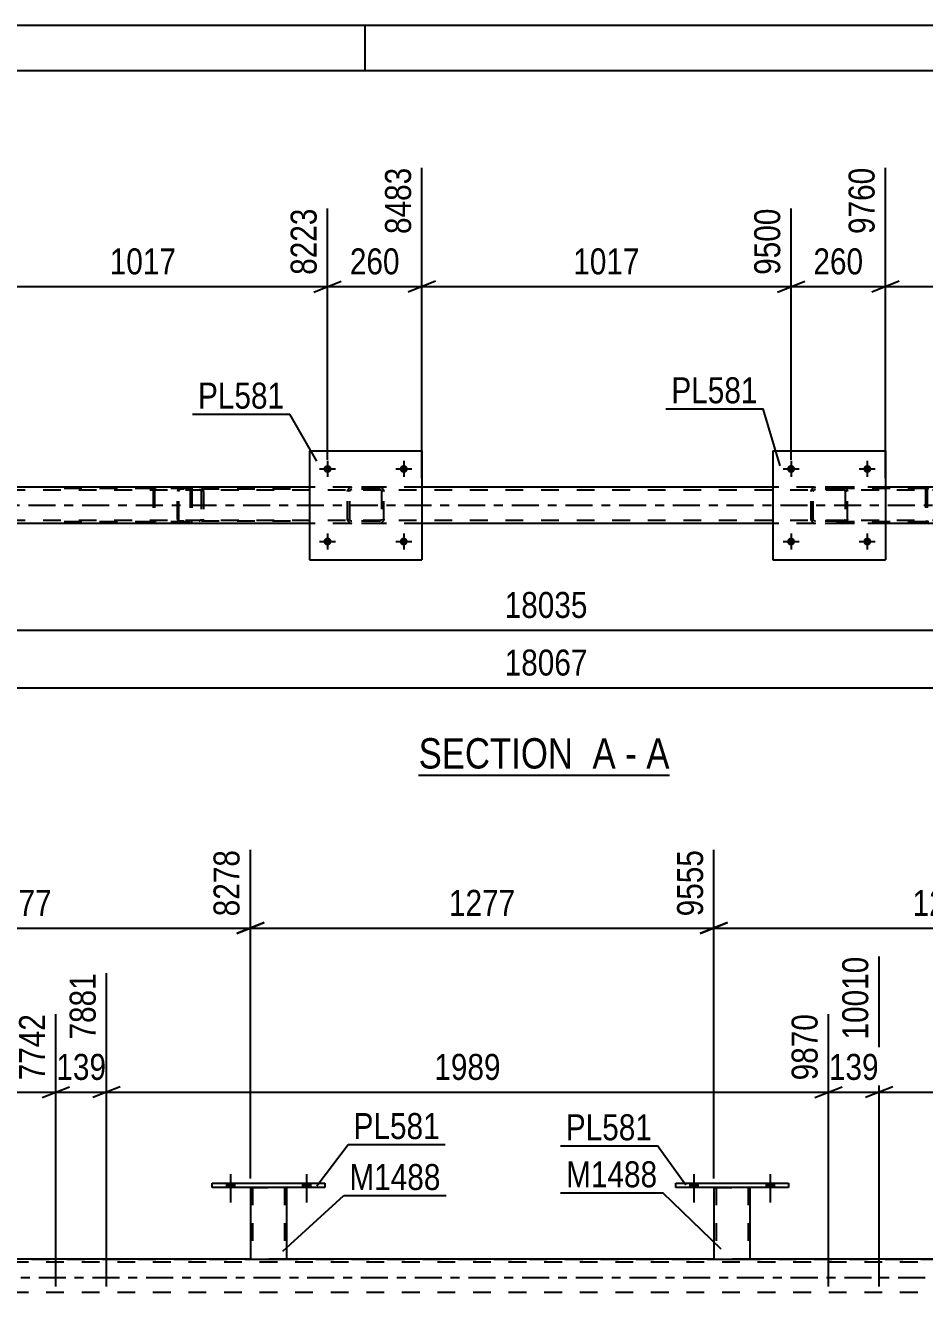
# Model space of a CAD drawing. Header units: millimetres. Extents: x 0 to 841, y 0 to 594.
# Drawn here: x 383.5 to 482.6, y 454.3 to 594 of the extents above; entities that cross this region are included whole.
import ezdxf

# ---------------------------------------------------------------- set-up
doc = ezdxf.new("R2010")
doc.units = ezdxf.units.MM
doc.linetypes.add('DXK_LINE_DOT2', pattern=[3.9198, 1.9599, -1.9599])
doc.linetypes.add('DXK_LINE_DOT3', pattern=[5.9187, 2.979, -0.9799, 0.9799, -0.9799])
doc.styles.add('Arial Narrow', font='ARIALN.TTF', dxfattribs={"height": 0.2})

# ---------------------------------------------------------------- blocks, each defined once
blk = doc.blocks.new('Unknown-814521562-1135 - 14273')
at = {"color": 5, "linetype": 'Continuous'}
for p, q in [((841, 594), (0, 594)), ((421, 589), (421, 594)), ((836, 589), (5, 589))]:
    blk.add_line(p, q, dxfattribs=at)
blk = doc.blocks.new('Unknown-814521562-11 - 4986')
at = {"color": 6, "linetype": 'Continuous'}
blk.add_line((426.88, 511.33), (454.53, 511.33), dxfattribs=at)
at = {"color": 0, "linetype": 'Continuous'}
for points in [[(444.99, 512.08), (444.99, 515.58), (426.88, 515.58), (426.88, 512.08)], [(448.6, 512.08), (448.6, 515.58), (446.04, 515.58), (446.04, 512.08)], [(450.92, 512.08), (450.92, 515.58), (449.65, 515.58), (449.65, 512.08)], [(454.53, 512.08), (454.53, 515.58), (451.97, 515.58), (451.97, 512.08)]]:
    blk.add_wipeout(points, dxfattribs=at)
at = {"color": 7, "linetype": 'Continuous', "style": 'Arial Narrow'}
for s, p in [('SECTION ', (426.88, 512.08)), ('A', (446.04, 512.08)), ('A', (451.97, 512.08)), ('-', (449.65, 512.08))]:
    blk.add_text(s, height=3.34, dxfattribs=at).set_placement(p)
blk = doc.blocks.new('Part-814521562-5059 - 4986')
at = {"color": 7, "linetype": 'DXK_LINE_DOT2'}
for p, q in [((400.34, 542.81), (400.32, 542.62)), ((400.32, 539.58), (400.32, 542.62)), ((400.4, 542.96), (400.34, 542.81)), ((400.49, 543.07), (400.4, 542.96)), ((400.46, 542.62), (400.47, 542.72)), ((400.46, 539.58), (400.46, 542.62)), ((400.47, 542.72), (400.5, 542.79)), ((400.59, 543.1), (400.49, 543.07)), ((400.5, 542.79), (400.54, 542.85)), ((400.54, 542.85), (400.59, 542.86)), ((412.75, 543.1), (400.59, 543.1)), ((412.75, 542.86), (400.59, 542.86)), ((401.87, 543.1), (401.87, 542.86)), ((402.87, 543.07), (402.68, 543.1)), ((402.68, 542.86), (402.78, 542.85)), ((402.78, 542.85), (402.86, 542.79)), ((402.86, 542.79), (402.91, 542.72)), ((402.91, 542.72), (402.93, 542.62)), ((402.93, 542.62), (402.93, 539.58)), ((403.17, 542.71), (403.15, 542.81)), ((403.19, 542.62), (403.17, 542.71)), ((403.19, 542.62), (403.19, 539.58)), ((400.32, 539.58), (400.34, 539.4)), ((400.34, 539.4), (400.4, 539.24)), ((400.4, 539.24), (400.49, 539.14)), ((400.47, 539.49), (400.46, 539.58)), ((400.5, 539.41), (400.47, 539.49)), ((400.54, 539.36), (400.5, 539.41)), ((400.59, 539.34), (400.54, 539.36)), ((412.75, 539.34), (400.59, 539.34)), ((401.87, 539.1), (401.87, 539.34)), ((402.78, 539.36), (402.68, 539.34)), ((402.86, 539.41), (402.78, 539.36)), ((402.91, 539.49), (402.86, 539.41)), ((402.93, 539.58), (402.91, 539.49)), ((403.15, 539.4), (403.17, 539.5)), ((403.17, 539.5), (403.19, 539.58)), ((400.49, 539.14), (400.59, 539.1)), ((412.75, 539.1), (400.59, 539.1)), ((402.68, 539.1), (402.87, 539.14))]:
    blk.add_line(p, q, dxfattribs=at)
blk.add_arc((402.7, 542.61), 0.492, 23.8494, 68.8059, dxfattribs=at)
blk = doc.blocks.new('Part-814521562-5015 - 4986')
at = {"color": 7, "linetype": 'DXK_LINE_DOT2'}
for p, q in [((752, 542.78), (87.94, 542.78)), ((427.24, 543.1), (414.84, 543.1)), ((478.32, 543.1), (465.92, 543.1)), ((752, 539.42), (87.94, 539.42)), ((427.24, 539.1), (414.84, 539.1)), ((478.32, 539.1), (465.92, 539.1))]:
    blk.add_line(p, q, dxfattribs=at)
at = {"color": 2, "linetype": 'Continuous'}
for p, q in [((414.84, 543.1), (376.16, 543.1)), ((465.92, 543.1), (427.24, 543.1)), ((517, 543.1), (478.32, 543.1)), ((414.84, 539.1), (376.16, 539.1)), ((465.92, 539.1), (427.24, 539.1)), ((517, 539.1), (478.32, 539.1))]:
    blk.add_line(p, q, dxfattribs=at)
at = {"color": 7, "linetype": 'DXK_LINE_DOT3'}
blk.add_line((87.94, 541.1), (752, 541.1), dxfattribs=at)
blk = doc.blocks.new('Part-814521562-5098 - 4986')
at = {"color": 7, "linetype": 'DXK_LINE_DOT2'}
for p, q in [((486.66, 543.1), (471.33, 543.1)), ((486.66, 542.94), (471.33, 542.94)), ((482.77, 542.91), (482.74, 542.78)), ((482.74, 542.78), (482.74, 539.42)), ((482.92, 542.78), (482.93, 542.84)), ((482.92, 542.78), (482.92, 539.42)), ((482.93, 542.84), (482.96, 542.9)), ((483.09, 543.1), (482.96, 543.08)), ((482.96, 542.9), (483.02, 542.93)), ((483.02, 542.93), (483.09, 542.94)), ((486.79, 543.08), (486.66, 543.1)), ((486.66, 542.94), (486.73, 542.93)), ((486.73, 542.93), (486.75, 542.92)), ((486.75, 542.92), (486.78, 542.9)), ((486.78, 542.9), (486.82, 542.84)), ((486.82, 542.84), (486.83, 542.78)), ((486.83, 542.78), (486.83, 539.42)), ((487, 542.78), (486.98, 542.91)), ((487, 542.78), (487, 539.42)), ((486.66, 539.26), (471.33, 539.26)), ((482.74, 539.42), (482.77, 539.3)), ((482.93, 539.36), (482.92, 539.42)), ((482.96, 539.31), (482.93, 539.36)), ((483.02, 539.28), (482.96, 539.31)), ((483.09, 539.26), (483.02, 539.28)), ((486.66, 539.26), (486.73, 539.28)), ((486.73, 539.28), (486.75, 539.29)), ((486.75, 539.29), (486.78, 539.31)), ((486.82, 539.36), (486.78, 539.31)), ((486.83, 539.42), (486.82, 539.36)), ((486.98, 539.3), (487, 539.42)), ((486.66, 539.1), (471.33, 539.1)), ((482.96, 539.13), (483.09, 539.1)), ((486.66, 539.1), (486.79, 539.13))]:
    blk.add_line(p, q, dxfattribs=at)
for centre, start, end in [((483.07, 542.77), 110.7583, 155.68), ((486.67, 542.77), 24.32, 69.2417), ((483.07, 539.44), 204.32, 249.2417)]:
    blk.add_arc(centre, 0.331, start, end, dxfattribs=at)
blk = doc.blocks.new('Part-814521562-5099 - 4986')
at = {"color": 7, "linetype": 'DXK_LINE_DOT2'}
for p, q in [((401.53, 543.1), (386.2, 543.1)), ((401.53, 542.94), (386.2, 542.94)), ((397.64, 542.91), (397.61, 542.78)), ((397.61, 542.78), (397.61, 539.42)), ((397.78, 542.78), (397.79, 542.84)), ((397.78, 542.78), (397.78, 539.42)), ((397.79, 542.84), (397.83, 542.9)), ((397.95, 543.1), (397.82, 543.08)), ((397.83, 542.9), (397.89, 542.93)), ((397.89, 542.93), (397.95, 542.94)), ((401.66, 543.08), (401.53, 543.1)), ((401.53, 542.94), (401.59, 542.93)), ((401.59, 542.93), (401.62, 542.92)), ((401.62, 542.92), (401.65, 542.9)), ((401.65, 542.9), (401.68, 542.84)), ((401.68, 542.84), (401.7, 542.78)), ((401.7, 542.78), (401.7, 539.42)), ((401.87, 542.78), (401.84, 542.91)), ((401.87, 542.78), (401.87, 539.42)), ((401.53, 539.26), (386.2, 539.26)), ((397.61, 539.42), (397.64, 539.3)), ((397.79, 539.36), (397.78, 539.42)), ((397.83, 539.31), (397.79, 539.36)), ((397.89, 539.28), (397.83, 539.31)), ((397.95, 539.26), (397.89, 539.28)), ((401.53, 539.26), (401.59, 539.28)), ((401.59, 539.28), (401.62, 539.29)), ((401.62, 539.29), (401.65, 539.31)), ((401.68, 539.36), (401.65, 539.31)), ((401.7, 539.42), (401.68, 539.36)), ((401.84, 539.3), (401.87, 539.42)), ((401.53, 539.1), (386.2, 539.1)), ((397.82, 539.13), (397.95, 539.1)), ((401.53, 539.1), (401.66, 539.13))]:
    blk.add_line(p, q, dxfattribs=at)
for centre, start, end in [((397.94, 542.77), 110.7583, 155.68), ((401.54, 542.77), 24.32, 69.2417), ((397.94, 539.44), 204.32, 249.2417)]:
    blk.add_arc(centre, 0.331, start, end, dxfattribs=at)
blk = doc.blocks.new('Part-814521562-5177 - 4986')
at = {"color": 2, "linetype": 'Continuous'}
for p, q in [((465.92, 547.1), (465.92, 535.1)), ((465.92, 547.1), (478.32, 547.1)), ((478.32, 547.1), (478.32, 535.1)), ((465.92, 535.1), (478.32, 535.1))]:
    blk.add_line(p, q, dxfattribs=at)
blk = doc.blocks.new('Part-814521562-5178 - 4986')
at = {"color": 7, "linetype": 'DXK_LINE_DOT2'}
for p, q in [((470.12, 542.62), (470.16, 542.81)), ((470.16, 542.81), (470.12, 542.62)), ((470.12, 539.58), (470.12, 542.62)), ((470.36, 542.62), (470.38, 542.71)), ((470.36, 539.58), (470.36, 542.62)), ((470.38, 542.71), (470.43, 542.79)), ((470.42, 543.07), (470.6, 543.1)), ((470.6, 543.1), (470.42, 543.07)), ((470.43, 542.79), (470.51, 542.84)), ((470.51, 542.84), (470.6, 542.86)), ((473.64, 543.1), (470.6, 543.1)), ((473.64, 542.86), (470.6, 542.86)), ((473.64, 543.1), (473.82, 543.07)), ((473.82, 543.07), (473.64, 543.1)), ((473.64, 542.86), (473.73, 542.84)), ((473.73, 542.84), (473.81, 542.79)), ((473.81, 542.79), (473.86, 542.71)), ((473.86, 542.71), (473.88, 542.62)), ((473.88, 542.62), (473.88, 539.58)), ((474.08, 542.81), (474.12, 542.62)), ((474.12, 542.62), (474.08, 542.81)), ((474.12, 539.58), (474.12, 542.62)), ((470.16, 539.4), (470.12, 539.58)), ((470.12, 539.58), (470.16, 539.4)), ((470.38, 539.49), (470.36, 539.58)), ((470.43, 539.41), (470.38, 539.49)), ((470.51, 539.36), (470.43, 539.41)), ((470.6, 539.34), (470.51, 539.36)), ((473.64, 539.34), (470.6, 539.34)), ((473.73, 539.36), (473.64, 539.34)), ((473.81, 539.41), (473.73, 539.36)), ((473.86, 539.49), (473.81, 539.41)), ((473.88, 539.58), (473.86, 539.49)), ((474.12, 539.58), (474.08, 539.4)), ((474.08, 539.4), (474.12, 539.58)), ((470.6, 539.1), (470.42, 539.14)), ((470.42, 539.14), (470.6, 539.1)), ((473.64, 539.1), (470.6, 539.1)), ((473.82, 539.14), (473.64, 539.1)), ((473.64, 539.1), (473.82, 539.14))]:
    blk.add_line(p, q, dxfattribs=at)
at = {"color": 7, "linetype": 'DXK_LINE_DOT3'}
blk.add_line((472.12, 541.1), (472.12, 541.1), dxfattribs=at)
at = {"color": 7, "linetype": 'DXK_LINE_DOT2'}
for centre, start, end in [((470.6, 542.62), 112.5, 157.5), ((470.6, 542.62), 112.5, 157.5), ((473.64, 542.62), 22.5, 67.5), ((473.64, 542.62), 22.5, 67.5), ((470.6, 539.58), 202.5, 247.5), ((470.6, 539.58), 202.5, 247.5), ((473.64, 539.58), 292.5, 337.5), ((473.64, 539.58), 292.5, 337.5)]:
    blk.add_arc(centre, 0.48, start, end, dxfattribs=at)
blk = doc.blocks.new('Part-814521562-5183 - 4986')
at = {"color": 2, "linetype": 'Continuous'}
for p, q in [((414.84, 547.1), (414.84, 535.1)), ((414.84, 547.1), (427.24, 547.1)), ((427.24, 547.1), (427.24, 535.1)), ((414.84, 535.1), (427.24, 535.1))]:
    blk.add_line(p, q, dxfattribs=at)
blk = doc.blocks.new('Part-814521562-5184 - 4986')
at = {"color": 7, "linetype": 'DXK_LINE_DOT2'}
for p, q in [((419.04, 542.62), (419.08, 542.81)), ((419.08, 542.81), (419.04, 542.62)), ((419.04, 539.58), (419.04, 542.62)), ((419.28, 542.62), (419.3, 542.71)), ((419.28, 539.58), (419.28, 542.62)), ((419.3, 542.71), (419.35, 542.79)), ((419.34, 543.07), (419.52, 543.1)), ((419.52, 543.1), (419.34, 543.07)), ((419.35, 542.79), (419.43, 542.84)), ((419.43, 542.84), (419.52, 542.86)), ((422.56, 543.1), (419.52, 543.1)), ((422.56, 542.86), (419.52, 542.86)), ((422.56, 543.1), (422.74, 543.07)), ((422.74, 543.07), (422.56, 543.1)), ((422.56, 542.86), (422.65, 542.84)), ((422.65, 542.84), (422.73, 542.79)), ((422.73, 542.79), (422.78, 542.71)), ((422.78, 542.71), (422.8, 542.62)), ((422.8, 542.62), (422.8, 539.58)), ((423, 542.81), (423.04, 542.62)), ((423.04, 542.62), (423, 542.81)), ((423.04, 539.58), (423.04, 542.62)), ((419.08, 539.4), (419.04, 539.58)), ((419.04, 539.58), (419.08, 539.4)), ((419.3, 539.49), (419.28, 539.58)), ((419.35, 539.41), (419.3, 539.49)), ((419.43, 539.36), (419.35, 539.41)), ((419.52, 539.34), (419.43, 539.36)), ((422.56, 539.34), (419.52, 539.34)), ((422.65, 539.36), (422.56, 539.34)), ((422.73, 539.41), (422.65, 539.36)), ((422.78, 539.49), (422.73, 539.41)), ((422.8, 539.58), (422.78, 539.49)), ((423.04, 539.58), (423, 539.4)), ((423, 539.4), (423.04, 539.58)), ((419.52, 539.1), (419.34, 539.14)), ((419.34, 539.14), (419.52, 539.1)), ((422.56, 539.1), (419.52, 539.1)), ((422.74, 539.14), (422.56, 539.1)), ((422.56, 539.1), (422.74, 539.14))]:
    blk.add_line(p, q, dxfattribs=at)
at = {"color": 7, "linetype": 'DXK_LINE_DOT3'}
blk.add_line((421.04, 541.1), (421.04, 541.1), dxfattribs=at)
at = {"color": 7, "linetype": 'DXK_LINE_DOT2'}
for centre, start, end in [((419.52, 542.62), 112.5, 157.5), ((419.52, 542.62), 112.5, 157.5), ((422.56, 542.62), 22.5, 67.5), ((422.56, 542.62), 22.5, 67.5), ((419.52, 539.58), 202.5, 247.5), ((419.52, 539.58), 202.5, 247.5), ((422.56, 539.58), 292.5, 337.5), ((422.56, 539.58), 292.5, 337.5)]:
    blk.add_arc(centre, 0.48, start, end, dxfattribs=at)
blk = doc.blocks.new('Bolt-814521562-5210 - 4986')
at = {"linetype": 'Continuous'}
for points in [[(468.36, 545.1, -1), (467.48, 545.1, -1)], [(476.76, 545.1, -1), (475.88, 545.1, -1)]]:
    blk.add_hatch(color=1, dxfattribs=at).paths.add_polyline_path(points)
at = {"color": 1, "linetype": 'Continuous'}
for p, q in [((467.04, 545.1), (468.8, 545.1)), ((467.92, 545.98), (467.92, 544.22)), ((475.44, 545.1), (477.2, 545.1)), ((476.32, 545.98), (476.32, 544.22))]:
    blk.add_line(p, q, dxfattribs=at)
blk = doc.blocks.new('Bolt-814521562-5211 - 4986')
at = {"linetype": 'Continuous'}
for points in [[(468.36, 537.1, -1), (467.48, 537.1, -1)], [(476.76, 537.1, -1), (475.88, 537.1, -1)]]:
    blk.add_hatch(color=1, dxfattribs=at).paths.add_polyline_path(points)
at = {"color": 1, "linetype": 'Continuous'}
for p, q in [((467.92, 537.98), (467.92, 536.22)), ((476.32, 537.98), (476.32, 536.22)), ((467.04, 537.1), (468.8, 537.1)), ((475.44, 537.1), (477.2, 537.1))]:
    blk.add_line(p, q, dxfattribs=at)
blk = doc.blocks.new('Bolt-814521562-5212 - 4986')
at = {"linetype": 'Continuous'}
for points in [[(417.28, 545.1, -1), (416.4, 545.1, -1)], [(425.68, 545.1, -1), (424.8, 545.1, -1)]]:
    blk.add_hatch(color=1, dxfattribs=at).paths.add_polyline_path(points)
at = {"color": 1, "linetype": 'Continuous'}
for p, q in [((415.96, 545.1), (417.72, 545.1)), ((416.84, 545.98), (416.84, 544.22)), ((424.36, 545.1), (426.12, 545.1)), ((425.24, 545.98), (425.24, 544.22))]:
    blk.add_line(p, q, dxfattribs=at)
blk = doc.blocks.new('Bolt-814521562-5213 - 4986')
at = {"linetype": 'Continuous'}
for points in [[(417.28, 537.1, -1), (416.4, 537.1, -1)], [(425.68, 537.1, -1), (424.8, 537.1, -1)]]:
    blk.add_hatch(color=1, dxfattribs=at).paths.add_polyline_path(points)
at = {"color": 1, "linetype": 'Continuous'}
for p, q in [((416.84, 537.98), (416.84, 536.22)), ((425.24, 537.98), (425.24, 536.22)), ((415.96, 537.1), (417.72, 537.1)), ((424.36, 537.1), (426.12, 537.1))]:
    blk.add_line(p, q, dxfattribs=at)
blk = doc.blocks.new('Bolt-814521562-3294 - 3269')
at = {"linetype": 'Continuous'}
for points in [[(456.78, 465.89), (457.66, 465.89), (457.66, 466.37), (456.78, 466.37)], [(465.18, 465.89), (466.06, 465.89), (466.06, 466.37), (465.18, 466.37)]]:
    blk.add_hatch(color=1, dxfattribs=at).paths.add_polyline_path(points)
at = {"color": 1, "linetype": 'Continuous'}
for p, q in [((457.22, 467.37), (457.22, 464.25)), ((465.62, 467.37), (465.62, 464.25)), ((456.78, 466.37), (456.78, 465.89)), ((457.66, 466.37), (457.66, 465.89)), ((465.18, 466.37), (465.18, 465.89)), ((466.06, 466.37), (466.06, 465.89))]:
    blk.add_line(p, q, dxfattribs=at)
blk = doc.blocks.new('Bolt-814521562-3295 - 3269')
at = {"linetype": 'Continuous'}
for points in [[(456.78, 465.89), (457.66, 465.89), (457.66, 466.37), (456.78, 466.37)], [(465.18, 465.89), (466.06, 465.89), (466.06, 466.37), (465.18, 466.37)]]:
    blk.add_hatch(color=1, dxfattribs=at).paths.add_polyline_path(points)
at = {"color": 1, "linetype": 'Continuous'}
for p, q in [((457.22, 467.37), (457.22, 464.25)), ((465.62, 467.37), (465.62, 464.25)), ((456.78, 466.37), (456.78, 465.89)), ((457.66, 466.37), (457.66, 465.89)), ((465.18, 466.37), (465.18, 465.89)), ((466.06, 466.37), (466.06, 465.89))]:
    blk.add_line(p, q, dxfattribs=at)
blk = doc.blocks.new('Bolt-814521562-3296 - 3269')
at = {"linetype": 'Continuous'}
for points in [[(405.7, 465.89), (406.58, 465.89), (406.58, 466.37), (405.7, 466.37)], [(414.1, 465.89), (414.98, 465.89), (414.98, 466.37), (414.1, 466.37)]]:
    blk.add_hatch(color=1, dxfattribs=at).paths.add_polyline_path(points)
at = {"color": 1, "linetype": 'Continuous'}
for p, q in [((406.14, 467.37), (406.14, 464.25)), ((414.54, 467.37), (414.54, 464.25)), ((405.7, 466.37), (405.7, 465.89)), ((406.58, 466.37), (406.58, 465.89)), ((414.1, 466.37), (414.1, 465.89)), ((414.98, 466.37), (414.98, 465.89))]:
    blk.add_line(p, q, dxfattribs=at)
blk = doc.blocks.new('Bolt-814521562-3297 - 3269')
at = {"linetype": 'Continuous'}
for points in [[(405.7, 465.89), (406.58, 465.89), (406.58, 466.37), (405.7, 466.37)], [(414.1, 465.89), (414.98, 465.89), (414.98, 466.37), (414.1, 466.37)]]:
    blk.add_hatch(color=1, dxfattribs=at).paths.add_polyline_path(points)
at = {"color": 1, "linetype": 'Continuous'}
for p, q in [((406.14, 467.37), (406.14, 464.25)), ((414.54, 467.37), (414.54, 464.25)), ((405.7, 466.37), (405.7, 465.89)), ((406.58, 466.37), (406.58, 465.89)), ((414.1, 466.37), (414.1, 465.89)), ((414.98, 466.37), (414.98, 465.89))]:
    blk.add_line(p, q, dxfattribs=at)
blk = doc.blocks.new('Part-814521562-3449 - 3269')
at = {"color": 2, "linetype": 'Continuous'}
for p, q in [((455.22, 466.37), (467.62, 466.37)), ((455.22, 465.89), (455.22, 466.37)), ((467.62, 465.89), (455.22, 465.89)), ((467.62, 466.37), (467.62, 465.89))]:
    blk.add_line(p, q, dxfattribs=at)
blk = doc.blocks.new('Part-814521562-3454 - 3269')
at = {"color": 7, "linetype": 'DXK_LINE_DOT2'}
for p, q in [((459.42, 465.9), (463.42, 465.9)), ((459.42, 465.89), (459.42, 465.9)), ((459.42, 465.9), (459.42, 465.89)), ((459.66, 465.9), (459.66, 457.99)), ((463.18, 465.9), (463.18, 457.99)), ((463.42, 465.9), (463.42, 465.89)), ((463.42, 465.89), (463.42, 465.9)), ((463.12, 457.99), (463.16, 457.99)), ((463.12, 457.99), (463.16, 457.99)), ((463.16, 457.99), (463.18, 457.99)), ((463.16, 457.99), (463.18, 457.99))]:
    blk.add_line(p, q, dxfattribs=at)
at = {"color": 2, "linetype": 'Continuous'}
for p, q in [((459.42, 465.89), (459.42, 457.99)), ((463.42, 457.99), (463.42, 465.89)), ((459.42, 457.99), (463.42, 457.99))]:
    blk.add_line(p, q, dxfattribs=at)
blk = doc.blocks.new('Part-814521562-3459 - 3269')
at = {"color": 2, "linetype": 'Continuous'}
for p, q in [((404.14, 466.37), (416.54, 466.37)), ((404.14, 465.89), (404.14, 466.37)), ((416.54, 465.89), (404.14, 465.89)), ((416.54, 466.37), (416.54, 465.89))]:
    blk.add_line(p, q, dxfattribs=at)
blk = doc.blocks.new('Part-814521562-3464 - 3269')
at = {"color": 7, "linetype": 'DXK_LINE_DOT2'}
for p, q in [((408.34, 465.9), (412.34, 465.9)), ((408.34, 465.89), (408.34, 465.9)), ((408.34, 465.9), (408.34, 465.89)), ((408.58, 465.9), (408.58, 457.99)), ((412.1, 465.9), (412.1, 457.99)), ((412.34, 465.9), (412.34, 465.89)), ((412.34, 465.89), (412.34, 465.9)), ((412.04, 457.99), (412.08, 457.99)), ((412.04, 457.99), (412.08, 457.99)), ((412.08, 457.99), (412.1, 457.99)), ((412.08, 457.99), (412.1, 457.99))]:
    blk.add_line(p, q, dxfattribs=at)
at = {"color": 2, "linetype": 'Continuous'}
for p, q in [((408.34, 465.89), (408.34, 457.99)), ((412.34, 457.99), (412.34, 465.89)), ((408.34, 457.99), (412.34, 457.99))]:
    blk.add_line(p, q, dxfattribs=at)
blk = doc.blocks.new('Part-814521562-3675 - 3269')
at = {"color": 7, "linetype": 'DXK_LINE_DOT2'}
for p, q in [((783.7, 457.67), (77.24, 457.67)), ((152.94, 457.99), (783.7, 457.99)), ((412.34, 457.99), (408.34, 457.99)), ((463.42, 457.99), (459.42, 457.99)), ((783.7, 454.31), (77.24, 454.31))]:
    blk.add_line(p, q, dxfattribs=at)
at = {"color": 2, "linetype": 'Continuous'}
for p, q in [((408.34, 457.99), (359.3, 457.99)), ((459.42, 457.99), (412.34, 457.99)), ((561.58, 457.99), (463.42, 457.99))]:
    blk.add_line(p, q, dxfattribs=at)
at = {"color": 7, "linetype": 'DXK_LINE_DOT3'}
blk.add_line((77.24, 455.99), (783.7, 455.99), dxfattribs=at)
blk = doc.blocks.new('StraightDimension-814521562-5607 - 4986')
at = {"color": 7, "linetype": 'Continuous'}
for p, q in [((478.32, 544.1), (478.32, 578.31)), ((519, 546.1), (519, 575.64)), ((479.82, 565.8), (476.82, 564.6)), ((517.5, 564.6), (520.5, 565.8)), ((478.32, 565.2), (519, 565.2))]:
    blk.add_line(p, q, dxfattribs=at)
at = {"color": 0}
blk.add_wipeout([(502.92, 565.95), (502.92, 570.15), (494.4, 570.15), (494.4, 565.95)], dxfattribs=at)
at = {"color": 3, "style": 'Arial Narrow'}
blk.add_text('1017', height=2.863, dxfattribs=at).set_placement((495, 566.55))
at = {"color": 0, "linetype": 'Continuous'}
blk.add_wipeout([(518.4, 576.24), (514.2, 576.24), (514.2, 565.9), (518.4, 565.9)], dxfattribs=at)
at = {"color": 3, "linetype": 'Continuous', "style": 'Arial Narrow'}
blk.add_text('10777', height=2.863, rotation=90.0002, dxfattribs=at).set_placement((517.8, 566.5))
blk = doc.blocks.new('StraightDimension-814521562-5567 - 4986')
at = {"color": 7, "linetype": 'Continuous'}
for p, q in [((427.24, 544.1), (427.24, 578.31)), ((467.92, 546.1), (467.92, 573.81)), ((428.74, 565.8), (425.74, 564.6)), ((466.42, 564.6), (469.42, 565.8)), ((427.24, 565.2), (467.92, 565.2))]:
    blk.add_line(p, q, dxfattribs=at)
at = {"color": 0}
blk.add_wipeout([(451.84, 565.95), (451.84, 570.15), (443.32, 570.15), (443.32, 565.95)], dxfattribs=at)
at = {"color": 3, "style": 'Arial Narrow'}
blk.add_text('1017', height=2.863, dxfattribs=at).set_placement((443.92, 566.55))
at = {"color": 0, "linetype": 'Continuous'}
blk.add_wipeout([(467.32, 574.41), (463.12, 574.41), (463.12, 565.9), (467.32, 565.9)], dxfattribs=at)
at = {"color": 3, "linetype": 'Continuous', "style": 'Arial Narrow'}
blk.add_text('9500', height=2.863, rotation=90.0002, dxfattribs=at).set_placement((466.72, 566.5))
blk = doc.blocks.new('StraightDimension-814521562-5547 - 4986')
at = {"color": 7, "linetype": 'Continuous'}
for p, q in [((427.24, 544.1), (427.24, 578.31)), ((416.84, 546.1), (416.84, 573.81)), ((415.34, 564.6), (418.34, 565.8)), ((428.74, 565.8), (425.74, 564.6)), ((416.84, 565.2), (427.24, 565.2))]:
    blk.add_line(p, q, dxfattribs=at)
at = {"color": 0}
blk.add_wipeout([(425.38, 565.95), (425.38, 570.15), (418.7, 570.15), (418.7, 565.95)], dxfattribs=at)
at = {"color": 3, "style": 'Arial Narrow'}
blk.add_text('260', height=2.863, dxfattribs=at).set_placement((419.3, 566.55))
at = {"color": 0, "linetype": 'Continuous'}
blk.add_wipeout([(426.64, 578.91), (422.44, 578.91), (422.44, 570.4), (426.64, 570.4)], dxfattribs=at)
at = {"color": 3, "linetype": 'Continuous', "style": 'Arial Narrow'}
blk.add_text('8483', height=2.863, rotation=90.0002, dxfattribs=at).set_placement((426.04, 571))
blk = doc.blocks.new('StraightDimension-814521562-5855 - 4986')
at = {"color": 7, "linetype": 'Continuous'}
blk.add_line((87.3, 520.98), (794.56, 520.98), dxfattribs=at)
at = {"color": 0}
blk.add_wipeout([(446.1, 521.73), (446.1, 525.93), (435.76, 525.93), (435.76, 521.73)], dxfattribs=at)
at = {"color": 3, "style": 'Arial Narrow'}
blk.add_text('18067', height=2.863, dxfattribs=at).set_placement((436.36, 522.33))
blk = doc.blocks.new('StraightDimension-814521562-5527 - 4986')
at = {"color": 7, "linetype": 'Continuous'}
for p, q in [((376.16, 544.1), (376.16, 578.31)), ((416.84, 546.1), (416.84, 573.81)), ((377.66, 565.8), (374.66, 564.6)), ((415.34, 564.6), (418.34, 565.8)), ((376.16, 565.2), (416.84, 565.2))]:
    blk.add_line(p, q, dxfattribs=at)
at = {"color": 0}
blk.add_wipeout([(400.76, 565.95), (400.76, 570.15), (392.24, 570.15), (392.24, 565.95)], dxfattribs=at)
at = {"color": 3, "style": 'Arial Narrow'}
blk.add_text('1017', height=2.863, dxfattribs=at).set_placement((392.84, 566.55))
at = {"color": 0, "linetype": 'Continuous'}
blk.add_wipeout([(416.24, 574.41), (412.04, 574.41), (412.04, 565.9), (416.24, 565.9)], dxfattribs=at)
at = {"color": 3, "linetype": 'Continuous', "style": 'Arial Narrow'}
blk.add_text('8223', height=2.863, rotation=90.0002, dxfattribs=at).set_placement((415.64, 566.5))
blk = doc.blocks.new('StraightDimension-814521562-5587 - 4986')
at = {"color": 7, "linetype": 'Continuous'}
for p, q in [((478.32, 544.1), (478.32, 578.31)), ((467.92, 546.1), (467.92, 573.81)), ((466.42, 564.6), (469.42, 565.8)), ((479.82, 565.8), (476.82, 564.6)), ((467.92, 565.2), (478.32, 565.2))]:
    blk.add_line(p, q, dxfattribs=at)
at = {"color": 0}
blk.add_wipeout([(476.46, 565.95), (476.46, 570.15), (469.78, 570.15), (469.78, 565.95)], dxfattribs=at)
at = {"color": 3, "style": 'Arial Narrow'}
blk.add_text('260', height=2.863, dxfattribs=at).set_placement((470.38, 566.55))
at = {"color": 0, "linetype": 'Continuous'}
blk.add_wipeout([(477.72, 578.91), (473.52, 578.91), (473.52, 570.4), (477.72, 570.4)], dxfattribs=at)
at = {"color": 3, "linetype": 'Continuous', "style": 'Arial Narrow'}
blk.add_text('9760', height=2.863, rotation=90.0002, dxfattribs=at).set_placement((477.12, 571))
blk = doc.blocks.new('StraightDimension-814521562-8628 - 4986')
at = {"color": 7, "linetype": 'Continuous'}
blk.add_line((87.94, 527.33), (793.92, 527.33), dxfattribs=at)
at = {"color": 0}
blk.add_wipeout([(446.1, 528.08), (446.1, 532.28), (435.76, 532.28), (435.76, 528.08)], dxfattribs=at)
at = {"color": 3, "style": 'Arial Narrow'}
blk.add_text('18035', height=2.863, dxfattribs=at).set_placement((436.36, 528.68))
blk = doc.blocks.new('StraightDimension-814521562-10397 - 3269')
at = {"color": 7, "linetype": 'Continuous'}
for p, q in [((477.62, 454.99), (477.62, 491.35)), ((557.18, 454.99), (557.18, 486.85)), ((479.12, 477.01), (476.12, 475.81)), ((477.62, 476.41), (557.18, 476.41)), ((555.68, 475.81), (558.68, 477.01))]:
    blk.add_line(p, q, dxfattribs=at)
at = {"color": 0}
blk.add_wipeout([(521.66, 477.16), (521.66, 481.36), (513.14, 481.36), (513.14, 477.16)], dxfattribs=at)
at = {"color": 3, "style": 'Arial Narrow'}
blk.add_text('1989', height=2.863, dxfattribs=at).set_placement((513.74, 477.76))
at = {"color": 0, "linetype": 'Continuous'}
blk.add_wipeout([(556.58, 487.45), (552.38, 487.45), (552.38, 477.11), (556.58, 477.11)], dxfattribs=at)
at = {"color": 3, "linetype": 'Continuous', "style": 'Arial Narrow'}
blk.add_text('11999', height=2.863, rotation=90.0002, dxfattribs=at).set_placement((555.98, 477.71))
blk = doc.blocks.new('StraightDimension-814521562-10400 - 3269')
at = {"color": 7, "linetype": 'Continuous'}
for p, q in [((392.49, 454.99), (392.49, 489.52)), ((386.91, 454.99), (386.91, 485.02)), ((385.41, 475.81), (388.41, 477.01)), ((386.91, 476.41), (392.49, 476.41)), ((393.99, 477.01), (390.99, 475.81))]:
    blk.add_line(p, q, dxfattribs=at)
at = {"color": 0}
blk.add_wipeout([(393.04, 477.16), (393.04, 481.36), (386.36, 481.36), (386.36, 477.16)], dxfattribs=at)
at = {"color": 3, "style": 'Arial Narrow'}
blk.add_text('139', height=2.863, dxfattribs=at).set_placement((386.96, 477.76))
at = {"color": 0, "linetype": 'Continuous'}
blk.add_wipeout([(391.89, 490.12), (387.69, 490.12), (387.69, 481.61), (391.89, 481.61)], dxfattribs=at)
at = {"color": 3, "linetype": 'Continuous', "style": 'Arial Narrow'}
blk.add_text('7881', height=2.863, rotation=90.0002, dxfattribs=at).set_placement((391.29, 482.21))
blk = doc.blocks.new('StraightDimension-814521562-4055 - 3269')
at = {"color": 7, "linetype": 'Continuous'}
for p, q in [((357.26, 466.89), (357.26, 503.1)), ((408.34, 466.9), (408.34, 503.1)), ((358.76, 495.09), (355.76, 493.89)), ((406.84, 493.89), (409.84, 495.09)), ((357.26, 494.49), (408.34, 494.49))]:
    blk.add_line(p, q, dxfattribs=at)
at = {"color": 0}
blk.add_wipeout([(387.06, 495.24), (387.06, 499.44), (378.54, 499.44), (378.54, 495.24)], dxfattribs=at)
at = {"color": 3, "style": 'Arial Narrow'}
blk.add_text('1277', height=2.863, dxfattribs=at).set_placement((379.14, 495.84))
at = {"color": 0, "linetype": 'Continuous'}
blk.add_wipeout([(407.74, 503.7), (403.54, 503.7), (403.54, 495.19), (407.74, 495.19)], dxfattribs=at)
at = {"color": 3, "linetype": 'Continuous', "style": 'Arial Narrow'}
blk.add_text('8278', height=2.863, rotation=90.0002, dxfattribs=at).set_placement((407.14, 495.79))
blk = doc.blocks.new('StraightDimension-814521562-4065 - 3269')
at = {"color": 7, "linetype": 'Continuous'}
for p, q in [((408.34, 466.9), (408.34, 503.1)), ((459.42, 466.9), (459.42, 503.1)), ((409.84, 495.09), (406.84, 493.89)), ((457.92, 493.89), (460.92, 495.09)), ((408.34, 494.49), (459.42, 494.49))]:
    blk.add_line(p, q, dxfattribs=at)
at = {"color": 0}
blk.add_wipeout([(438.14, 495.24), (438.14, 499.44), (429.62, 499.44), (429.62, 495.24)], dxfattribs=at)
at = {"color": 3, "style": 'Arial Narrow'}
blk.add_text('1277', height=2.863, dxfattribs=at).set_placement((430.22, 495.84))
at = {"color": 0, "linetype": 'Continuous'}
blk.add_wipeout([(458.82, 503.7), (454.62, 503.7), (454.62, 495.19), (458.82, 495.19)], dxfattribs=at)
at = {"color": 3, "linetype": 'Continuous', "style": 'Arial Narrow'}
blk.add_text('9555', height=2.863, rotation=90.0002, dxfattribs=at).set_placement((458.22, 495.79))
blk = doc.blocks.new('StraightDimension-814521562-4075 - 3269')
at = {"color": 7, "linetype": 'Continuous'}
for p, q in [((510.5, 466.9), (510.5, 504.93)), ((459.42, 466.9), (459.42, 503.1)), ((460.92, 495.09), (457.92, 493.89)), ((509, 493.89), (512, 495.09)), ((459.42, 494.49), (510.5, 494.49))]:
    blk.add_line(p, q, dxfattribs=at)
at = {"color": 0}
blk.add_wipeout([(489.22, 495.24), (489.22, 499.44), (480.71, 499.44), (480.71, 495.24)], dxfattribs=at)
at = {"color": 3, "style": 'Arial Narrow'}
blk.add_text('1277', height=2.863, dxfattribs=at).set_placement((481.31, 495.84))
at = {"color": 0, "linetype": 'Continuous'}
blk.add_wipeout([(509.9, 505.53), (505.7, 505.53), (505.7, 495.19), (509.9, 495.19)], dxfattribs=at)
at = {"color": 3, "linetype": 'Continuous', "style": 'Arial Narrow'}
blk.add_text('10832', height=2.863, rotation=90.0002, dxfattribs=at).set_placement((509.3, 495.79))
blk = doc.blocks.new('StraightDimension-814521562-10398 - 3269')
at = {"color": 7, "linetype": 'Continuous'}
for p, q in [((477.62, 454.99), (477.62, 491.35)), ((472.04, 454.99), (472.04, 485.02)), ((470.54, 475.81), (473.54, 477.01)), ((472.04, 476.41), (477.62, 476.41)), ((479.12, 477.01), (476.12, 475.81))]:
    blk.add_line(p, q, dxfattribs=at)
at = {"color": 0}
blk.add_wipeout([(478.17, 477.16), (478.17, 481.36), (471.49, 481.36), (471.49, 477.16)], dxfattribs=at)
at = {"color": 3, "style": 'Arial Narrow'}
blk.add_text('139', height=2.863, dxfattribs=at).set_placement((472.09, 477.76))
at = {"color": 0, "linetype": 'Continuous'}
blk.add_wipeout([(477.02, 491.95), (472.82, 491.95), (472.82, 481.61), (477.02, 481.61)], dxfattribs=at)
at = {"color": 3, "linetype": 'Continuous', "style": 'Arial Narrow'}
blk.add_text('10010', height=2.863, rotation=90.0002, dxfattribs=at).set_placement((476.42, 482.21))
blk = doc.blocks.new('StraightDimension-814521562-10399 - 3269')
at = {"color": 7, "linetype": 'Continuous'}
for p, q in [((392.49, 454.99), (392.49, 489.52)), ((472.04, 454.99), (472.04, 485.02)), ((393.99, 477.01), (390.99, 475.81)), ((392.49, 476.41), (472.04, 476.41)), ((470.54, 475.81), (473.54, 477.01))]:
    blk.add_line(p, q, dxfattribs=at)
at = {"color": 0}
blk.add_wipeout([(436.52, 477.16), (436.52, 481.36), (428.01, 481.36), (428.01, 477.16)], dxfattribs=at)
at = {"color": 3, "style": 'Arial Narrow'}
blk.add_text('1989', height=2.863, dxfattribs=at).set_placement((428.61, 477.76))
at = {"color": 0, "linetype": 'Continuous'}
blk.add_wipeout([(471.44, 485.62), (467.24, 485.62), (467.24, 477.11), (471.44, 477.11)], dxfattribs=at)
at = {"color": 3, "linetype": 'Continuous', "style": 'Arial Narrow'}
blk.add_text('9870', height=2.863, rotation=90.0002, dxfattribs=at).set_placement((470.84, 477.71))
blk = doc.blocks.new('StraightDimension-814521562-10401 - 3269')
at = {"color": 7, "linetype": 'Continuous'}
for p, q in [((307.35, 454.99), (307.35, 489.52)), ((386.91, 454.99), (386.91, 485.02)), ((308.85, 477.01), (305.85, 475.81)), ((307.35, 476.41), (386.91, 476.41)), ((385.41, 475.81), (388.41, 477.01))]:
    blk.add_line(p, q, dxfattribs=at)
at = {"color": 0}
blk.add_wipeout([(351.39, 477.16), (351.39, 481.36), (342.87, 481.36), (342.87, 477.16)], dxfattribs=at)
at = {"color": 3, "style": 'Arial Narrow'}
blk.add_text('1989', height=2.863, dxfattribs=at).set_placement((343.47, 477.76))
at = {"color": 0, "linetype": 'Continuous'}
blk.add_wipeout([(386.31, 485.62), (382.11, 485.62), (382.11, 477.11), (386.31, 477.11)], dxfattribs=at)
at = {"color": 3, "linetype": 'Continuous', "style": 'Arial Narrow'}
blk.add_text('7742', height=2.863, rotation=90.0002, dxfattribs=at).set_placement((385.71, 477.71))
blk = doc.blocks.new('Mark-814521562-5173 - 4986')
at = {"color": 0}
blk.add_wipeout([(464.23, 552.34), (464.23, 555.34), (454.73, 555.34), (454.73, 552.34)], dxfattribs=at)
blk.add_wipeout([(464.23, 552.34), (464.23, 555.34), (454.73, 555.34), (454.73, 552.34)], dxfattribs=at)
at = {"color": 30, "linetype": 'Continuous'}
for p in [(454.13, 551.74), (466.71, 545.43)]:
    blk.add_line(p, (464.83, 551.74), dxfattribs=at)
at = {"color": 3, "style": 'Arial Narrow'}
blk.add_text('PL581', height=2.863, dxfattribs=at).set_placement((454.73, 552.34))
blk = doc.blocks.new('Mark-814521562-5179 - 4986')
at = {"color": 0}
blk.add_wipeout([(412.07, 551.75), (412.07, 554.75), (402.57, 554.75), (402.57, 551.75)], dxfattribs=at)
blk.add_wipeout([(412.07, 551.75), (412.07, 554.75), (402.57, 554.75), (402.57, 551.75)], dxfattribs=at)
at = {"color": 30, "linetype": 'Continuous'}
for p in [(401.97, 551.15), (415.67, 545.95)]:
    blk.add_line(p, (412.67, 551.15), dxfattribs=at)
at = {"color": 3, "style": 'Arial Narrow'}
blk.add_text('PL581', height=2.863, dxfattribs=at).set_placement((402.57, 551.75))
blk = doc.blocks.new('Mark-814521562-3445 - 3269')
at = {"color": 0}
blk.add_wipeout([(452.6, 471.1), (452.6, 474.1), (443.1, 474.1), (443.1, 471.1)], dxfattribs=at)
blk.add_wipeout([(452.6, 471.1), (452.6, 474.1), (443.1, 474.1), (443.1, 471.1)], dxfattribs=at)
at = {"color": 30, "linetype": 'Continuous'}
for p in [(442.5, 470.5), (456.34, 466.16)]:
    blk.add_line(p, (453.2, 470.5), dxfattribs=at)
at = {"color": 3, "style": 'Arial Narrow'}
blk.add_text('PL581', height=2.863, dxfattribs=at).set_placement((443.1, 471.1))
blk = doc.blocks.new('Mark-814521562-3450 - 3269')
at = {"color": 0}
blk.add_wipeout([(453.18, 465.92), (453.18, 468.92), (443.13, 468.92), (443.13, 465.92)], dxfattribs=at)
blk.add_wipeout([(453.18, 465.92), (453.18, 468.92), (443.13, 468.92), (443.13, 465.92)], dxfattribs=at)
at = {"color": 30, "linetype": 'Continuous'}
for p in [(442.53, 465.32), (460.23, 459.11)]:
    blk.add_line(p, (453.78, 465.32), dxfattribs=at)
at = {"color": 3, "style": 'Arial Narrow'}
blk.add_text('M1488', height=2.863, dxfattribs=at).set_placement((443.13, 465.92))
blk = doc.blocks.new('Mark-814521562-3455 - 3269')
at = {"color": 0}
blk.add_wipeout([(429.22, 471.24), (429.22, 474.24), (419.71, 474.24), (419.71, 471.24)], dxfattribs=at)
blk.add_wipeout([(429.22, 471.24), (429.22, 474.24), (419.71, 474.24), (419.71, 471.24)], dxfattribs=at)
at = {"color": 30, "linetype": 'Continuous'}
for p, q in [((415.66, 466.08), (419.11, 470.64)), ((419.11, 470.64), (429.82, 470.64))]:
    blk.add_line(p, q, dxfattribs=at)
at = {"color": 3, "style": 'Arial Narrow'}
blk.add_text('PL581', height=2.863, dxfattribs=at).set_placement((419.71, 471.24))
blk = doc.blocks.new('Mark-814521562-3460 - 3269')
at = {"color": 0}
blk.add_wipeout([(429.3, 465.62), (429.3, 468.62), (419.25, 468.62), (419.25, 465.62)], dxfattribs=at)
blk.add_wipeout([(429.3, 465.62), (429.3, 468.62), (419.25, 468.62), (419.25, 465.62)], dxfattribs=at)
at = {"color": 30, "linetype": 'Continuous'}
for p, q in [((411.93, 458.89), (418.65, 465.02)), ((418.65, 465.02), (429.9, 465.02))]:
    blk.add_line(p, q, dxfattribs=at)
at = {"color": 3, "style": 'Arial Narrow'}
blk.add_text('M1488', height=2.863, dxfattribs=at).set_placement((419.25, 465.62))

msp = doc.modelspace()

# ---------------------------------------------------------------- block references
for name in ['Unknown-814521562-1135 - 14273', 'Part-814521562-5183 - 4986', 'Part-814521562-5177 - 4986', 'Part-814521562-5015 - 4986', 'Bolt-814521562-5212 - 4986', 'Bolt-814521562-5210 - 4986', 'Part-814521562-5099 - 4986', 'Part-814521562-5059 - 4986', 'Part-814521562-5184 - 4986', 'Part-814521562-5178 - 4986', 'Part-814521562-5098 - 4986', 'Bolt-814521562-5213 - 4986', 'Bolt-814521562-5211 - 4986', 'Bolt-814521562-3296 - 3269', 'Bolt-814521562-3297 - 3269', 'Bolt-814521562-3294 - 3269', 'Bolt-814521562-3295 - 3269', 'Part-814521562-3459 - 3269', 'Part-814521562-3464 - 3269', 'Part-814521562-3449 - 3269', 'Part-814521562-3454 - 3269', 'Part-814521562-3675 - 3269']:
    msp.add_blockref(name, (0, 0))

# ---------------------------------------------------------------- next in the draw order: block references
for name in ['StraightDimension-814521562-5567 - 4986', 'StraightDimension-814521562-5607 - 4986', 'StraightDimension-814521562-5855 - 4986', 'Unknown-814521562-11 - 4986', 'StraightDimension-814521562-10397 - 3269', 'StraightDimension-814521562-10400 - 3269']:
    msp.add_blockref(name, (0, 0))

# ---------------------------------------------------------------- next in the draw order: block references
for name in ['StraightDimension-814521562-5547 - 4986', 'StraightDimension-814521562-5587 - 4986', 'StraightDimension-814521562-8628 - 4986', 'StraightDimension-814521562-4055 - 3269']:
    msp.add_blockref(name, (0, 0))

# ---------------------------------------------------------------- next in the draw order: block references
for name in ['StraightDimension-814521562-5527 - 4986', 'Mark-814521562-5173 - 4986', 'StraightDimension-814521562-4065 - 3269', 'StraightDimension-814521562-10401 - 3269']:
    msp.add_blockref(name, (0, 0))

# ---------------------------------------------------------------- next in the draw order: block references
for name in ['Mark-814521562-5179 - 4986', 'StraightDimension-814521562-4075 - 3269']:
    msp.add_blockref(name, (0, 0))

# ---------------------------------------------------------------- next in the draw order: block references
msp.add_blockref('StraightDimension-814521562-10398 - 3269', (0, 0))

# ---------------------------------------------------------------- next in the draw order: block references
msp.add_blockref('StraightDimension-814521562-10399 - 3269', (0, 0))

# ---------------------------------------------------------------- next in the draw order: block references
for name in ['Mark-814521562-3455 - 3269', 'Mark-814521562-3445 - 3269']:
    msp.add_blockref(name, (0, 0))

# ---------------------------------------------------------------- next in the draw order: block references
for name in ['Mark-814521562-3460 - 3269', 'Mark-814521562-3450 - 3269']:
    msp.add_blockref(name, (0, 0))

doc.saveas('drawing.dxf')
